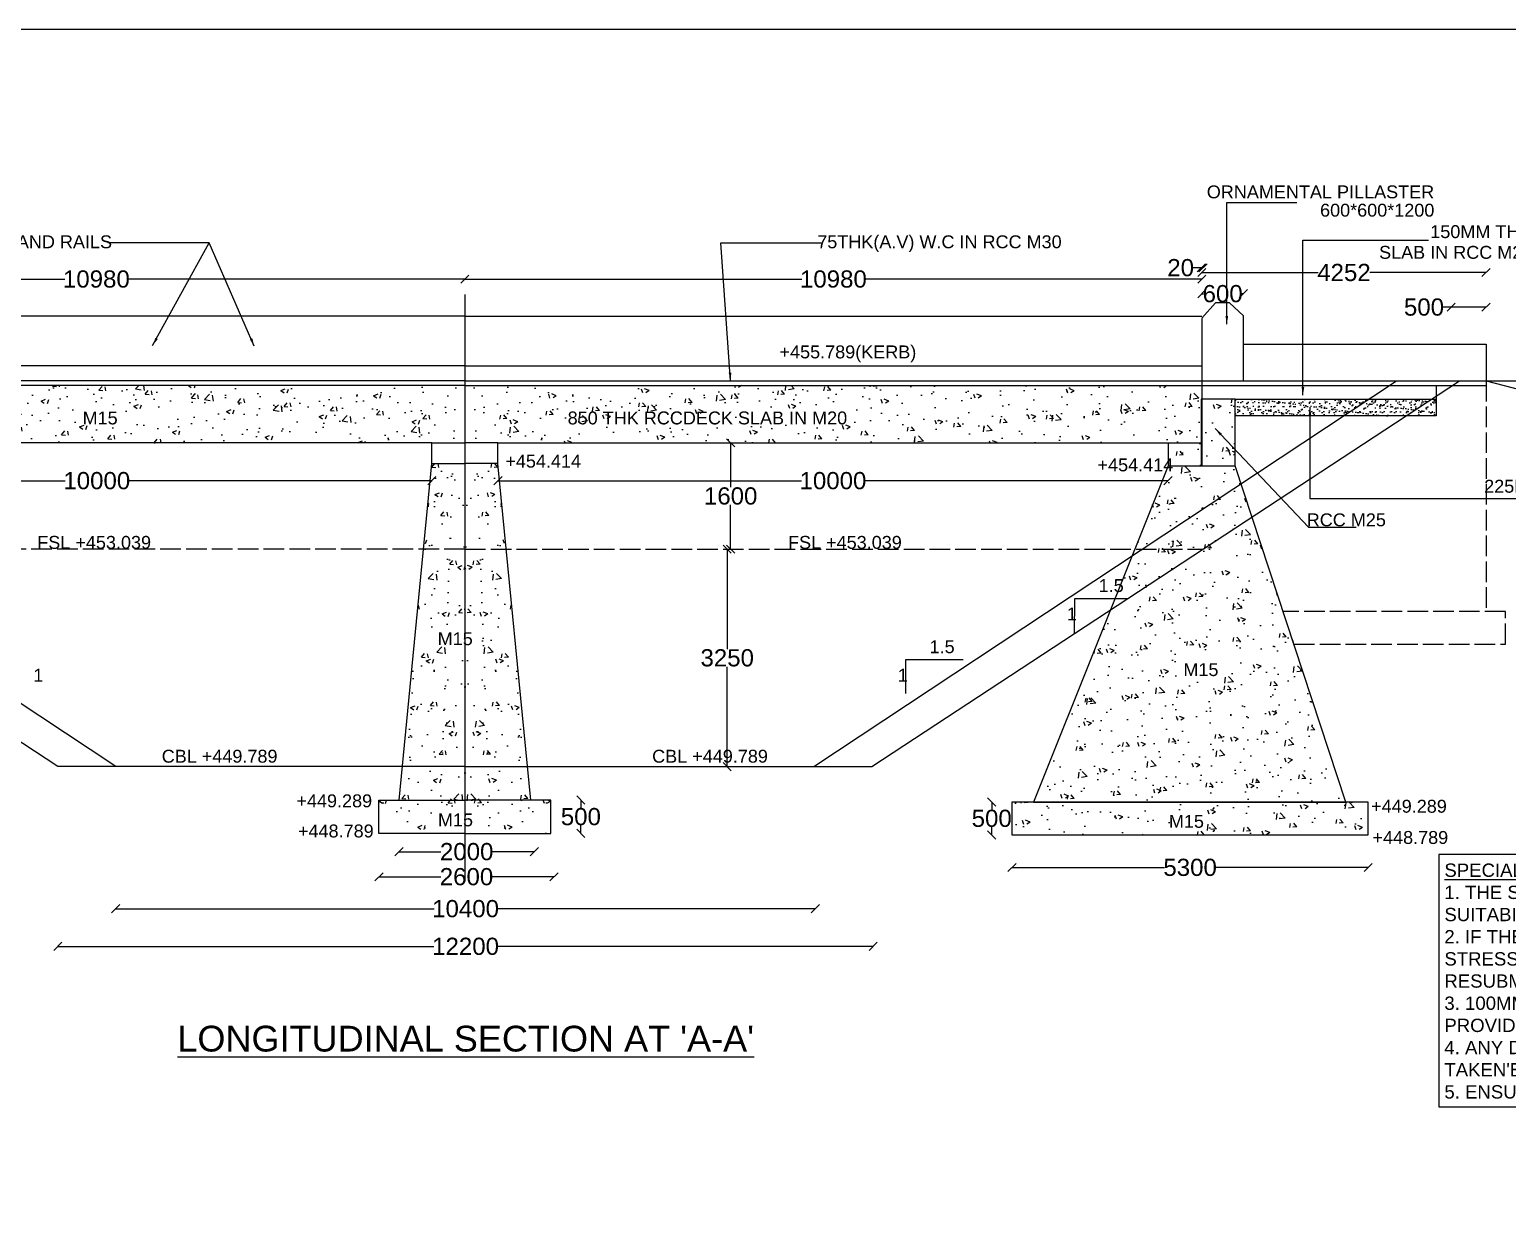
# Model space of a CAD drawing. Header units: millimetres. Extents: x 5124 to 3515835, y 2311 to 45956080.
# Drawn here: x 3480441 to 3497617, y 45942408 to 45956080 of the extents above; entities that cross this region are included whole.
import ezdxf

# ---------------------------------------------------------------- set-up
doc = ezdxf.new("R2010")
doc.units = ezdxf.units.MM
doc.header["$MEASUREMENT"] = 0
doc.linetypes.add('ACAD_ISO02W100', pattern=[15, 12, -3])
for name, color, linetype in [('DIMENSION', 7, 'Continuous'), ('DRAWING', 7, 'Continuous'), ('TEXT', 7, 'Continuous')]:
    doc.layers.add(name, color=color, linetype=linetype)
doc.styles.get("Standard").update_dxf_attribs({"font": 'arial.ttf', "height": 200})
doc.dimstyles.get("Standard").update_dxf_attribs({"dimtxt": 200, "dimasz": 110, "dimexe": 0.18, "dimexo": 0.0625, "dimgap": 0.09, "dimtad": 0, "dimtih": 1, "dimtoh": 1, "dimdec": 0, "dimzin": 0, "dimdsep": 46, "dimtxsty": 'Standard', "dimblk": 'OBLIQUE', "dimcen": 0.09, "dimse1": 1, "dimse2": 1, "dimadec": 0, "dimazin": 0, "dimtfac": 1, "dimtdec": 0, "dimtofl": 0, "dimtmove": 0, "dimatfit": 3, "dimfxl": 1, "dimtolj": 1, "dimtzin": 0, "dimarcsym": 0})
pattern_1 = [(50, (0, 0), (537.945137, -47.0641012), [56.25, -618.75]), (355, (0, 0), (-104.0635, 564.1441), [45, -495]), (100.4514, (44.83, -3.9), (433.882036, 517.0796565), [47.8051425, -525.856584]), (46.1842, (0, 150), (800.430786, -124.139261), [84.375, -928.125]), (96.6356, (66.7, 139.66), (700.997029, 730.588403), [71.707716, -788.78475]), (351.1842, (0, 150), (700.996459, 730.58895), [67.5, -742.5]), (21, (75, 112.5), (447.680289, -301.964168), [56.25, -618.75]), (326, (75, 112.5), (182.486499, 543.862534), [45, -495]), (71.4514, (112.3, 87.34), (630.1669714, 241.8978725), [47.8051425, -525.856584]), (37.5, (0, 0), (9.1198915, 249.6703904), [0, -489, 0, -502.5, 0, -496.875]), (7.5, (0, 0), (197.3021531, 295.8087839), [0, -286.5, 0, -477.75, 0, -189.375]), (327.5, (-167.25, 0), (400.3668271, -16.9161538), [0, -187.5, 0, -585, 0, -776.25]), (317.5, (-242.25, 0), (437.389627, 75.0787367), [0, -243.75, 0, -388.5, 0, -551.25])]
pattern_2 = [(130, (6971000, 0), (-537.945137, -47.0641012), [56.25, -618.75]), (185, (6971000, 0), (104.0635, 564.1441), [45, -495]), (79.5486, (6970955.17, -3.9), (-433.882036, 517.0796565), [47.8051425, -525.856584]), (133.8158, (6971000, 150), (-800.430786, -124.139261), [84.375, -928.125]), (83.3644, (6970933.3, 139.66), (-700.997029, 730.588403), [71.707716, -788.78475]), (188.8158, (6971000, 150), (-700.996459, 730.58895), [67.5, -742.5]), (159, (6970925, 112.5), (-447.680289, -301.964168), [56.25, -618.75]), (214, (6970925, 112.5), (-182.486499, 543.862534), [45, -495]), (108.5486, (6970887.7, 87.34), (-630.1669714, 241.8978725), [47.8051425, -525.856584]), (142.5, (6971000, 0), (-9.1198915, 249.6703904), [0, -489, 0, -502.5, 0, -496.875]), (172.5, (6971000, 0), (-197.3021531, 295.8087839), [0, -286.5, 0, -477.75, 0, -189.375]), (212.5, (6971167.25, 0), (-400.3668271, -16.9161538), [0, -187.5, 0, -585, 0, -776.25]), (222.5, (6971242.25, 0), (-437.389627, 75.0787367), [0, -243.75, 0, -388.5, 0, -551.25])]

# ---------------------------------------------------------------- blocks, each defined once
blk = doc.blocks.new('_Oblique')
at = {"color": 0, "linetype": 'ByBlock', "lineweight": -2}
blk.add_line((-0.5, -0.5), (0.5, 0.5), dxfattribs=at)
blk = doc.blocks.new('*D34')
at = {"layer": 'Defpoints', "color": 0, "transparency": 16777216}
for p in [(3485500, 45953178), (3476934, 45953008), (3485500, 45952857)]:
    blk.add_point(p, dxfattribs=at)
at = {"layer": 'DIMENSION', "color": 0, "lineweight": -2, "transparency": 16777216}
for p, q in [((3476934, 45953178), (3480850, 45953178)), ((3485500, 45953178), (3481583, 45953178))]:
    blk.add_line(p, q, dxfattribs=at)
at = {"layer": 'DIMENSION', "color": 0, "lineweight": -2, "transparency": 16777216, "xscale": 95, "yscale": 95, "zscale": 95, "rotation": 180}
blk.add_blockref('_Oblique', (3476934, 45953178), dxfattribs=at)
at = {"layer": 'DIMENSION', "color": 0, "lineweight": -2, "transparency": 16777216, "xscale": 95, "yscale": 95, "zscale": 95}
blk.add_blockref('_Oblique', (3485500, 45953178), dxfattribs=at)
at = {"layer": 'DIMENSION', "color": 0, "transparency": 16777216, "insert": (3481217, 45953178), "char_height": 200, "attachment_point": 5}
blk.add_mtext('\\A1;10980', dxfattribs=at)
blk = doc.blocks.new('*D35')
at = {"layer": 'Defpoints', "color": 0, "transparency": 16777216}
for p in [(3477328, 45951009), (3485116, 45951009), (3485116, 45950834)]:
    blk.add_point(p, dxfattribs=at)
at = {"layer": 'DIMENSION', "color": 0, "lineweight": -2, "transparency": 16777216}
for p, q in [((3477328, 45950834), (3480855, 45950834)), ((3485116, 45950834), (3481589, 45950834))]:
    blk.add_line(p, q, dxfattribs=at)
at = {"layer": 'DIMENSION', "color": 0, "lineweight": -2, "transparency": 16777216, "xscale": 95, "yscale": 95, "zscale": 95, "rotation": 180}
blk.add_blockref('_Oblique', (3477328, 45950834), dxfattribs=at)
at = {"layer": 'DIMENSION', "color": 0, "lineweight": -2, "transparency": 16777216, "xscale": 95, "yscale": 95, "zscale": 95}
blk.add_blockref('_Oblique', (3485116, 45950834), dxfattribs=at)
at = {"layer": 'DIMENSION', "color": 0, "transparency": 16777216, "insert": (3481222, 45950834), "char_height": 200, "attachment_point": 5}
blk.add_mtext('\\A1;10000', dxfattribs=at)
blk = doc.blocks.new('*D38')
at = {"layer": 'Defpoints', "color": 0, "transparency": 16777216}
for p in [(3484735, 45947121.5), (3486307, 45947140.5), (3486307, 45946521)]:
    blk.add_point(p, dxfattribs=at)
at = {"layer": 'DIMENSION', "color": 0, "lineweight": -2, "transparency": 16777216}
for p, q in [((3484735, 45946521), (3485220.91, 45946521)), ((3486307, 45946521), (3485821.09, 45946521))]:
    blk.add_line(p, q, dxfattribs=at)
at = {"layer": 'DIMENSION', "color": 0, "lineweight": -2, "transparency": 16777216, "xscale": 95, "yscale": 95, "zscale": 95, "rotation": 180}
blk.add_blockref('_Oblique', (3484735, 45946521), dxfattribs=at)
at = {"layer": 'DIMENSION', "color": 0, "lineweight": -2, "transparency": 16777216, "xscale": 95, "yscale": 95, "zscale": 95}
blk.add_blockref('_Oblique', (3486307, 45946521), dxfattribs=at)
at = {"layer": 'DIMENSION', "color": 0, "transparency": 16777216, "insert": (3485521, 45946521), "char_height": 200, "attachment_point": 5}
blk.add_mtext('\\A1;2000', dxfattribs=at)
blk = doc.blocks.new('*D39')
at = {"layer": 'Defpoints', "color": 0, "transparency": 16777216}
for p in [(3484501.5, 45946734), (3486536, 45946758), (3486536, 45946229.5)]:
    blk.add_point(p, dxfattribs=at)
at = {"layer": 'DIMENSION', "color": 0, "lineweight": -2, "transparency": 16777216}
for p, q in [((3484501.5, 45946229.5), (3485218.66, 45946229.5)), ((3486536, 45946229.5), (3485818.84, 45946229.5))]:
    blk.add_line(p, q, dxfattribs=at)
at = {"layer": 'DIMENSION', "color": 0, "lineweight": -2, "transparency": 16777216, "xscale": 95, "yscale": 95, "zscale": 95, "rotation": 180}
blk.add_blockref('_Oblique', (3484501.5, 45946229.5), dxfattribs=at)
at = {"layer": 'DIMENSION', "color": 0, "lineweight": -2, "transparency": 16777216, "xscale": 95, "yscale": 95, "zscale": 95}
blk.add_blockref('_Oblique', (3486536, 45946229.5), dxfattribs=at)
at = {"layer": 'DIMENSION', "color": 0, "transparency": 16777216, "insert": (3485518.75, 45946229.5), "char_height": 200, "attachment_point": 5}
blk.add_mtext('\\A1;2600', dxfattribs=at)
blk = doc.blocks.new('*D40')
at = {"layer": 'Defpoints', "color": 0, "transparency": 16777216}
for p in [(3481442, 45947510), (3489574, 45947561), (3489574, 45945858)]:
    blk.add_point(p, dxfattribs=at)
at = {"layer": 'DIMENSION', "color": 0, "lineweight": -2, "transparency": 16777216}
for p, q in [((3481442, 45945858), (3485142, 45945858)), ((3489574, 45945858), (3485875, 45945858))]:
    blk.add_line(p, q, dxfattribs=at)
at = {"layer": 'DIMENSION', "color": 0, "lineweight": -2, "transparency": 16777216, "xscale": 95, "yscale": 95, "zscale": 95, "rotation": 180}
blk.add_blockref('_Oblique', (3481442, 45945858), dxfattribs=at)
at = {"layer": 'DIMENSION', "color": 0, "lineweight": -2, "transparency": 16777216, "xscale": 95, "yscale": 95, "zscale": 95}
blk.add_blockref('_Oblique', (3489574, 45945858), dxfattribs=at)
at = {"layer": 'DIMENSION', "color": 0, "transparency": 16777216, "insert": (3485508, 45945858), "char_height": 200, "attachment_point": 5}
blk.add_mtext('\\A1;10400', dxfattribs=at)
blk = doc.blocks.new('*D41')
at = {"layer": 'Defpoints', "color": 0, "transparency": 16777216}
for p in [(3480770, 45947510), (3490246, 45947520), (3490246, 45945420)]:
    blk.add_point(p, dxfattribs=at)
at = {"layer": 'DIMENSION', "color": 0, "lineweight": -2, "transparency": 16777216}
for p, q in [((3480770, 45945420), (3485141, 45945420)), ((3490246, 45945420), (3485875, 45945420))]:
    blk.add_line(p, q, dxfattribs=at)
at = {"layer": 'DIMENSION', "color": 0, "lineweight": -2, "transparency": 16777216, "xscale": 95, "yscale": 95, "zscale": 95, "rotation": 180}
blk.add_blockref('_Oblique', (3480770, 45945420), dxfattribs=at)
at = {"layer": 'DIMENSION', "color": 0, "lineweight": -2, "transparency": 16777216, "xscale": 95, "yscale": 95, "zscale": 95}
blk.add_blockref('_Oblique', (3490246, 45945420), dxfattribs=at)
at = {"layer": 'DIMENSION', "color": 0, "transparency": 16777216, "insert": (3485508, 45945420), "char_height": 200, "attachment_point": 5}
blk.add_mtext('\\A1;12200', dxfattribs=at)
blk = doc.blocks.new('*D43')
at = {"layer": 'Defpoints', "color": 0, "transparency": 16777216}
for p in [(3496963, 45952852), (3496963, 45952423), (3497368, 45952423)]:
    blk.add_point(p, dxfattribs=at)
at = {"layer": 'DIMENSION', "color": 0, "lineweight": -2, "transparency": 16777216}
for p, q in [((3496963, 45952852), (3496868, 45952852)), ((3497368, 45952852), (3496963, 45952852))]:
    blk.add_line(p, q, dxfattribs=at)
at = {"layer": 'DIMENSION', "color": 0, "lineweight": -2, "transparency": 16777216, "xscale": 95, "yscale": 95, "zscale": 95, "rotation": 180}
blk.add_blockref('_Oblique', (3496963, 45952852), dxfattribs=at)
at = {"layer": 'DIMENSION', "color": 0, "lineweight": -2, "transparency": 16777216, "xscale": 95, "yscale": 95, "zscale": 95}
blk.add_blockref('_Oblique', (3497368, 45952852), dxfattribs=at)
at = {"layer": 'DIMENSION', "color": 0, "transparency": 16777216, "insert": (3496647, 45952852), "char_height": 200, "attachment_point": 5}
blk.add_mtext('\\A1;500', dxfattribs=at)
blk = doc.blocks.new('*D44')
at = {"layer": 'Defpoints', "color": 0, "transparency": 16777216}
for p in [(3494066, 45953254), (3497368, 45952852), (3494066, 45952724)]:
    blk.add_point(p, dxfattribs=at)
at = {"layer": 'DIMENSION', "color": 0, "lineweight": -2, "transparency": 16777216}
for p, q in [((3494066, 45953254), (3495416, 45953254)), ((3497368, 45953254), (3496019, 45953254))]:
    blk.add_line(p, q, dxfattribs=at)
at = {"layer": 'DIMENSION', "color": 0, "lineweight": -2, "transparency": 16777216, "xscale": 95, "yscale": 95, "zscale": 95, "rotation": 180}
blk.add_blockref('_Oblique', (3494066, 45953254), dxfattribs=at)
at = {"layer": 'DIMENSION', "color": 0, "lineweight": -2, "transparency": 16777216, "xscale": 95, "yscale": 95, "zscale": 95}
blk.add_blockref('_Oblique', (3497368, 45953254), dxfattribs=at)
at = {"layer": 'DIMENSION', "color": 0, "transparency": 16777216, "insert": (3495717, 45953254), "char_height": 200, "attachment_point": 5}
blk.add_mtext('\\A1;4252', dxfattribs=at)
blk = doc.blocks.new('*D45')
at = {"layer": 'Defpoints', "color": 0, "transparency": 16777216}
for p in [(3494066, 45953008), (3494066, 45952724), (3494548, 45952752)]:
    blk.add_point(p, dxfattribs=at)
at = {"layer": 'DIMENSION', "color": 0, "lineweight": -2, "transparency": 16777216}
for p, q in [((3494066, 45953008), (3494086, 45953008)), ((3494548, 45953008), (3494528, 45953008))]:
    blk.add_line(p, q, dxfattribs=at)
at = {"layer": 'DIMENSION', "color": 0, "lineweight": -2, "transparency": 16777216, "xscale": 95, "yscale": 95, "zscale": 95, "rotation": 180}
blk.add_blockref('_Oblique', (3494066, 45953008), dxfattribs=at)
at = {"layer": 'DIMENSION', "color": 0, "lineweight": -2, "transparency": 16777216, "xscale": 95, "yscale": 95, "zscale": 95}
blk.add_blockref('_Oblique', (3494548, 45953008), dxfattribs=at)
at = {"layer": 'DIMENSION', "color": 0, "transparency": 16777216, "insert": (3494307, 45953008), "char_height": 200, "attachment_point": 5}
blk.add_mtext('\\A1;600', dxfattribs=at)
blk = doc.blocks.new('*D42')
at = {"layer": 'Defpoints', "color": 0, "transparency": 16777216}
for p in [(3494059, 45953310), (3494059, 45952648), (3494078, 45952648)]:
    blk.add_point(p, dxfattribs=at)
at = {"layer": 'DIMENSION', "color": 0, "lineweight": -2, "transparency": 16777216}
for p, q in [((3494059, 45953310), (3493964, 45953310)), ((3494078, 45953310), (3494059, 45953310))]:
    blk.add_line(p, q, dxfattribs=at)
at = {"layer": 'DIMENSION', "color": 0, "lineweight": -2, "transparency": 16777216, "xscale": 95, "yscale": 95, "zscale": 95, "rotation": 180}
blk.add_blockref('_Oblique', (3494059, 45953310), dxfattribs=at)
at = {"layer": 'DIMENSION', "color": 0, "lineweight": -2, "transparency": 16777216, "xscale": 95, "yscale": 95, "zscale": 95}
blk.add_blockref('_Oblique', (3494078, 45953310), dxfattribs=at)
at = {"layer": 'DIMENSION', "color": 0, "transparency": 16777216, "insert": (3493819, 45953310), "char_height": 200, "attachment_point": 5}
blk.add_mtext('\\A1;20', dxfattribs=at)
blk = doc.blocks.new('*D46')
at = {"layer": 'Defpoints', "color": 0, "transparency": 16777216}
for p in [(3485500, 45953178), (3494066, 45953008), (3485500, 45952857)]:
    blk.add_point(p, dxfattribs=at)
at = {"layer": 'DIMENSION', "color": 0, "lineweight": -2, "transparency": 16777216}
for p, q in [((3485500, 45953178), (3489417, 45953178)), ((3494066, 45953178), (3490150, 45953178))]:
    blk.add_line(p, q, dxfattribs=at)
at = {"layer": 'DIMENSION', "color": 0, "lineweight": -2, "transparency": 16777216, "xscale": 95, "yscale": 95, "zscale": 95, "rotation": 180}
blk.add_blockref('_Oblique', (3485500, 45953178), dxfattribs=at)
at = {"layer": 'DIMENSION', "color": 0, "lineweight": -2, "transparency": 16777216, "xscale": 95, "yscale": 95, "zscale": 95}
blk.add_blockref('_Oblique', (3494066, 45953178), dxfattribs=at)
at = {"layer": 'DIMENSION', "color": 0, "transparency": 16777216, "insert": (3489783, 45953178), "char_height": 200, "attachment_point": 5}
blk.add_mtext('\\A1;10980', dxfattribs=at)
blk = doc.blocks.new('*D47')
at = {"layer": 'Defpoints', "color": 0, "transparency": 16777216}
for p in [(3485884, 45951009), (3493672, 45951009), (3485884, 45950834)]:
    blk.add_point(p, dxfattribs=at)
at = {"layer": 'DIMENSION', "color": 0, "lineweight": -2, "transparency": 16777216}
for p, q in [((3485884, 45950834), (3489411, 45950834)), ((3493672, 45950834), (3490145, 45950834))]:
    blk.add_line(p, q, dxfattribs=at)
at = {"layer": 'DIMENSION', "color": 0, "lineweight": -2, "transparency": 16777216, "xscale": 95, "yscale": 95, "zscale": 95, "rotation": 180}
blk.add_blockref('_Oblique', (3485884, 45950834), dxfattribs=at)
at = {"layer": 'DIMENSION', "color": 0, "lineweight": -2, "transparency": 16777216, "xscale": 95, "yscale": 95, "zscale": 95}
blk.add_blockref('_Oblique', (3493672, 45950834), dxfattribs=at)
at = {"layer": 'DIMENSION', "color": 0, "transparency": 16777216, "insert": (3489778, 45950834), "char_height": 200, "attachment_point": 5}
blk.add_mtext('\\A1;10000', dxfattribs=at)
blk = doc.blocks.new('*D48')
at = {"layer": 'Defpoints', "color": 0, "transparency": 16777216}
for p in [(3491858, 45947098), (3491623, 45946716), (3491858, 45946716)]:
    blk.add_point(p, dxfattribs=at)
at = {"layer": 'DIMENSION', "color": 0, "lineweight": -2, "transparency": 16777216}
for p, q in [((3491623, 45947098), (3491623, 45947010)), ((3491623, 45946716), (3491623, 45946805))]:
    blk.add_line(p, q, dxfattribs=at)
at = {"layer": 'DIMENSION', "color": 0, "lineweight": -2, "transparency": 16777216, "xscale": 95, "yscale": 95, "zscale": 95}
for p, rotation in [((3491623, 45947098), 90), ((3491623, 45946716), 270)]:
    blk.add_blockref('_Oblique', p, dxfattribs=dict(at, rotation=rotation))
at = {"layer": 'DIMENSION', "color": 0, "transparency": 16777216, "insert": (3491623, 45946908), "char_height": 200, "attachment_point": 5}
blk.add_mtext('\\A1;500', dxfattribs=at)
blk = doc.blocks.new('*D49')
at = {"layer": 'Defpoints', "color": 0, "transparency": 16777216}
for p in [(3491858, 45946716), (3495999, 45946716), (3491858, 45946338)]:
    blk.add_point(p, dxfattribs=at)
at = {"layer": 'DIMENSION', "color": 0, "lineweight": -2, "transparency": 16777216}
for p, q in [((3491858, 45946338), (3493630, 45946338)), ((3495999, 45946338), (3494227, 45946338))]:
    blk.add_line(p, q, dxfattribs=at)
at = {"layer": 'DIMENSION', "color": 0, "lineweight": -2, "transparency": 16777216, "xscale": 95, "yscale": 95, "zscale": 95, "rotation": 180}
blk.add_blockref('_Oblique', (3491858, 45946338), dxfattribs=at)
at = {"layer": 'DIMENSION', "color": 0, "lineweight": -2, "transparency": 16777216, "xscale": 95, "yscale": 95, "zscale": 95}
blk.add_blockref('_Oblique', (3495999, 45946338), dxfattribs=at)
at = {"layer": 'DIMENSION', "color": 0, "transparency": 16777216, "insert": (3493929, 45946338), "char_height": 200, "attachment_point": 5}
blk.add_mtext('\\A1;5300', dxfattribs=at)
blk = doc.blocks.new('*D50')
at = {"layer": 'Defpoints', "color": 0, "transparency": 16777216}
for p in [(3488589, 45951274), (3488589, 45951274), (3488589, 45950038)]:
    blk.add_point(p, dxfattribs=at)
at = {"layer": 'DIMENSION', "color": 0, "lineweight": -2, "transparency": 16777216}
for p, q in [((3488589, 45951274), (3488589, 45950758)), ((3488589, 45950038), (3488589, 45950554))]:
    blk.add_line(p, q, dxfattribs=at)
at = {"layer": 'DIMENSION', "color": 0, "lineweight": -2, "transparency": 16777216, "xscale": 95, "yscale": 95, "zscale": 95}
for p, rotation in [((3488589, 45951274), 90), ((3488589, 45950038), 270)]:
    blk.add_blockref('_Oblique', p, dxfattribs=dict(at, rotation=rotation))
at = {"layer": 'DIMENSION', "color": 0, "transparency": 16777216, "insert": (3488589, 45950656), "char_height": 200, "attachment_point": 5}
blk.add_mtext('\\A1;1600', dxfattribs=at)
blk = doc.blocks.new('*D51')
at = {"layer": 'Defpoints', "color": 0, "transparency": 16777216}
for p in [(3488589, 45950038), (3488549, 45947510), (3488589, 45947510)]:
    blk.add_point(p, dxfattribs=at)
at = {"layer": 'DIMENSION', "color": 0, "lineweight": -2, "transparency": 16777216}
for p, q in [((3488549, 45950038), (3488549, 45948876)), ((3488549, 45947510), (3488549, 45948672))]:
    blk.add_line(p, q, dxfattribs=at)
at = {"layer": 'DIMENSION', "color": 0, "lineweight": -2, "transparency": 16777216, "xscale": 95, "yscale": 95, "zscale": 95}
for p, rotation in [((3488549, 45950038), 90), ((3488549, 45947510), 270)]:
    blk.add_blockref('_Oblique', p, dxfattribs=dict(at, rotation=rotation))
at = {"layer": 'DIMENSION', "color": 0, "transparency": 16777216, "insert": (3488549, 45948774), "char_height": 200, "attachment_point": 5}
blk.add_mtext('\\A1;3250', dxfattribs=at)
blk = doc.blocks.new('*D52')
at = {"layer": 'Defpoints', "color": 0, "transparency": 16777216}
for p in [(3486498, 45947122), (3486848, 45947122), (3486498, 45946734)]:
    blk.add_point(p, dxfattribs=at)
at = {"layer": 'DIMENSION', "color": 0, "lineweight": -2, "transparency": 16777216}
for p, q in [((3486848, 45947122), (3486848, 45947030)), ((3486848, 45946734), (3486848, 45946826))]:
    blk.add_line(p, q, dxfattribs=at)
at = {"layer": 'DIMENSION', "color": 0, "lineweight": -2, "transparency": 16777216, "xscale": 95, "yscale": 95, "zscale": 95}
for p, rotation in [((3486848, 45947122), 90), ((3486848, 45946734), 270)]:
    blk.add_blockref('_Oblique', p, dxfattribs=dict(at, rotation=rotation))
at = {"layer": 'DIMENSION', "color": 0, "transparency": 16777216, "insert": (3486848, 45946928), "char_height": 200, "attachment_point": 5}
blk.add_mtext('\\A1;500', dxfattribs=at)

msp = doc.modelspace()

# ---------------------------------------------------------------- hatches: boundary and pattern name
at = {"layer": 'DRAWING'}
h = msp.add_hatch(dxfattribs=at)
h.set_pattern_fill('AR-CONC', color=256, scale=75, style=0)
h.set_pattern_definition(pattern_1)
h.paths.add_polyline_path([(3485500, 45951940), (3476933.5, 45951940), (3476933.5, 45951781), (3476942.5, 45951781), (3476942.5, 45951274), (3485116.5, 45951274), (3485500, 45951274)])
h.paths.add_polyline_path([(3477327.5, 45951274), (3476942.5, 45951274), (3476942.5, 45951009), (3477327.5, 45951009)])
h.paths.add_polyline_path([(3476933.5, 45951781), (3476546.5, 45951781), (3476546.5, 45951009), (3476933.5, 45951009)])
h.paths.add_polyline_path([(3477327.5, 45951009), (3476546.5, 45951009), (3476477.8, 45950800), (3477626.1, 45950039), (3477715.1, 45950039)])
h.paths.add_polyline_path([(3476477.8, 45950800), (3476350.9, 45950413.6), (3476920.7, 45950039.2), (3477626.1, 45950039)])
h.paths.add_polyline_path([(3477747.1, 45949958.8), (3477626.1, 45950039), (3476920.7, 45950039.2), (3477800.6, 45949461), (3477946, 45949461)], flags=17)
h.paths.add_polyline_path([(3477997.8, 45949331.5), (3476350.9, 45950413.6), (3475261.5, 45947098.5), (3478890, 45947098.5)])
h.paths.add_polyline_path([(3477000.3, 45948653, -1), (3476726.4, 45948653, -1)], flags=16)
h.paths.add_polyline_path([(3479141.5, 45947098.5), (3475001, 45947098.5), (3475001, 45946716.5), (3479141.5, 45946716.5)])
h.paths.add_polyline_path([(3476894.9, 45946889, -1), (3477168.8, 45946889, -1.000001)], flags=16)
h.paths.add_polyline_path([(3476704.3, 45948750.4), (3477163, 45948750.4), (3477163, 45948522.2), (3476704.3, 45948522.2)], flags=24)
h.paths.add_polyline_path([(3476872.8, 45946986.4), (3477331.5, 45946986.4), (3477331.5, 45946758.2), (3476872.8, 45946758.2)], flags=24)
h = msp.add_hatch(dxfattribs=at)
h.set_pattern_fill('AR-CONC', color=256, scale=75, style=0)
h.set_pattern_definition(pattern_2)
h.paths.add_polyline_path([(3485500, 45951940), (3494066.5, 45951940), (3494066.5, 45951781), (3494057.5, 45951781), (3494057.5, 45951274), (3485883.5, 45951274), (3485500, 45951274)])
h.paths.add_polyline_path([(3493672.5, 45951274), (3494057.5, 45951274), (3494057.5, 45951009), (3493672.5, 45951009)])
h.paths.add_polyline_path([(3494066.5, 45951781), (3494453.5, 45951781), (3494453.5, 45951009), (3494066.5, 45951009)])
h.paths.add_polyline_path([(3493672.5, 45951009), (3494453.5, 45951009), (3494522.2, 45950800), (3493373.9, 45950039), (3493284.9, 45950039)])
h.paths.add_polyline_path([(3494522.2, 45950800), (3494649.1, 45950413.6), (3494079.3, 45950039.2), (3493373.9, 45950039)])
h.paths.add_polyline_path([(3493252.9, 45949958.8), (3493373.9, 45950039), (3494079.3, 45950039.2), (3493199.4, 45949461), (3493054, 45949461)], flags=17)
h.paths.add_polyline_path([(3493002.2, 45949331.5), (3494649.1, 45950413.6), (3495738.5, 45947098.5), (3492110, 45947098.5)])
h.paths.add_polyline_path([(3493999.7, 45948653, 1), (3494273.6, 45948653, 1)], flags=16)
h.paths.add_polyline_path([(3491858.5, 45947098.5), (3495999, 45947098.5), (3495999, 45946716.5), (3491858.5, 45946716.5)])
h.paths.add_polyline_path([(3494105.1, 45946889, 1), (3493831.2, 45946889, 1.000001)], flags=16)
h.paths.add_polyline_path([(3494295.7, 45948750.4), (3493837, 45948750.4), (3493837, 45948522.2), (3494295.7, 45948522.2)], flags=24)
h.paths.add_polyline_path([(3494127.2, 45946986.4), (3493668.5, 45946986.4), (3493668.5, 45946758.2), (3494127.2, 45946758.2)], flags=24)
h = msp.add_hatch(dxfattribs=at)
h.set_pattern_fill('AR-SAND', color=256, scale=45, style=0)
h.set_pattern_definition([(142.5, (6971000, 0), (2.83470111, 86.70706961), [0, -68.4, 0, -76.5, 0, -73.125]), (172.5, (6971000, 0), (-79.63995174, 126.99657294), [0, -36.9, 0, -61.65, 0, -23.625]), (212.5, (6971055.35, 0), (-140.13638378, 0.25465741), [0, -22.5, 0, -81, 0, -105.75]), (222.5, (6971055.35, 0), (-135.2756972, 39.49540042), [0, -11.25, 0, -53.1, 0, -60.75])])
h.paths.add_polyline_path([(3496438, 45951589), (3496730.2, 45951781), (3496002.6, 45951781), (3495712.9, 45951589)])
h.paths.add_polyline_path([(3495712.9, 45951589), (3496002.6, 45951781), (3494453.5, 45951781), (3494453.5, 45951589)])
h.paths.add_polyline_path([(3496438, 45951589), (3496787, 45951589), (3496787, 45951781), (3496730.2, 45951781)])
h = msp.add_hatch(dxfattribs=at)
h.set_pattern_fill('AR-CONC', color=256, scale=75, style=0)
h.set_pattern_definition(pattern_1)
h.paths.add_polyline_path([(3485500, 45950037.5), (3485019.3, 45950037.6), (3484772.9, 45947510), (3485500, 45947510)])
h.paths.add_polyline_path([(3485500, 45951034), (3485116.5, 45951034), (3485019.3, 45950037.6), (3485500, 45950037.5)])
h.paths.add_polyline_path([(3485500, 45947510), (3484772.9, 45947510), (3484735, 45947121.5), (3485500, 45947121.5)])
h.paths.add_polyline_path([(3485500, 45947121.5), (3484501.5, 45947121.5), (3484501.5, 45946734), (3485500, 45946734)])
h.paths.add_polyline_path([(3485146.3, 45949109.9), (3485605, 45949109.9), (3485605, 45948881.7), (3485146.3, 45948881.7)], flags=9)
h.paths.add_polyline_path([(3485149.3, 45947003.4), (3485608, 45947003.4), (3485608, 45946775.2), (3485149.3, 45946775.2)], flags=9)
h = msp.add_hatch(dxfattribs=at)
h.set_pattern_fill('AR-CONC', color=256, scale=75, style=0)
h.set_pattern_definition(pattern_2)
h.paths.add_polyline_path([(3485980.7, 45950037.6), (3485500, 45950037.5), (3485500, 45947510), (3486227.1, 45947510)])
h.paths.add_polyline_path([(3485883.5, 45951034), (3485500, 45951034), (3485500, 45950037.5), (3485980.7, 45950037.6)])
h.paths.add_polyline_path([(3486265, 45947121.5), (3486227.1, 45947510), (3485500, 45947510), (3485500, 45947121.5)])
h.paths.add_polyline_path([(3486498.5, 45946734), (3486498.5, 45947121.5), (3485500, 45947121.5), (3485500, 45946734)])
h.paths.add_polyline_path([(3485395, 45949109.9), (3485853.7, 45949109.9), (3485853.7, 45948881.7), (3485395, 45948881.7)], flags=9)
h.paths.add_polyline_path([(3485392, 45947003.4), (3485850.7, 45947003.4), (3485850.7, 45946775.2), (3485392, 45946775.2)], flags=9)

# ---------------------------------------------------------------- linework, layer by layer
at = {"layer": 'DIMENSION'}
msp.add_lwpolyline([(3505997, 45946489), (3496818.5, 45946489), (3496818.5, 45943554), (3505997, 45943554)], close=True, dxfattribs=at)
at = {"layer": 'DRAWING'}
for points in [[(3515835, 45956079.5), (3463907.5, 45956079.5), (3463907.5, 45926392), (3515835, 45926392)], [(3495999, 45947098.5), (3491858.5, 45947098.5), (3491858.5, 45946716.5), (3495999, 45946716.5)]]:
    msp.add_lwpolyline(points, close=True, dxfattribs=at)
at = {"layer": 'DRAWING', "const_width": 15}
for points in [[(3485500, 45953000.5), (3485500, 45946172.5)], [(3494066.5, 45951009), (3494066.5, 45952724)]]:
    msp.add_lwpolyline(points, dxfattribs=at)
at = {"layer": 'DRAWING'}
for points in [[(3494548, 45951996.5), (3494548, 45952752.5), (3494388.5, 45952901.5), (3494222.5, 45952901.5), (3494066.5, 45952724)], [(3485500, 45952748), (3476933.5, 45952748)], [(3485500, 45952748), (3494066.5, 45952748)], [(3494548, 45952423), (3497368, 45952423), (3497368, 45951996.5)], [(3485500, 45952169), (3476933.5, 45952169)], [(3485500, 45952169), (3494066.5, 45952169)], [(3485500, 45951996.5), (3473632, 45951996.5)], [(3485500, 45951940), (3473632, 45951940)], [(3485500, 45947510), (3480770, 45947510), (3473941.8, 45951996.5)], [(3481442.5, 45947510), (3474672.2, 45951996.5)], [(3485500, 45947510), (3490230, 45947510), (3497058.2, 45951996.5)], [(3485500, 45951996.5), (3497368, 45951996.5)], [(3485500, 45951940), (3497368, 45951940)], [(3489557.5, 45947510), (3496327.8, 45951996.5)], [(3496787, 45951940), (3496787, 45951589), (3494453.5, 45951589)], [(3497368, 45951996.5), (3500888, 45951996.5)], [(3497368, 45951996.5), (3502789.5, 45950587.5), (3505126.5, 45950587.5)], [(3493670.5, 45951009), (3494453.5, 45951009), (3494453.5, 45951781), (3494057.5, 45951781), (3494057.5, 45951274)], [(3494453.5, 45951781), (3496787, 45951781)], [(3485116.5, 45951274), (3476942.5, 45951274), (3476942.5, 45951009)], [(3485116.5, 45951034), (3485116.5, 45951274), (3485500, 45951274)], [(3485883.5, 45951034), (3485883.5, 45951274), (3485500, 45951274)], [(3485883.5, 45951274), (3494057.5, 45951274), (3494057.5, 45951009)], [(3493672.5, 45951274), (3493672.5, 45951009), (3492110, 45947098.5), (3495738.5, 45947098.5), (3494453.5, 45951009)], [(3484735, 45947121.5), (3485116.5, 45951034), (3485500, 45951034)], [(3486265, 45947121.5), (3485883.5, 45951034), (3485500, 45951034)], [(3493199.4, 45949461), (3492584.5, 45949461), (3492581.5, 45949055.1)], [(3491292.5, 45948750), (3490619.5, 45948750), (3490619.5, 45948362)], [(3485500, 45946734), (3484501.5, 45946734), (3484501.5, 45947121.5), (3485500, 45947121.5)], [(3485500, 45946734), (3486498.5, 45946734), (3486498.5, 45947121.5), (3485500, 45947121.5)]]:
    msp.add_lwpolyline(points, dxfattribs=at)
at = {"layer": 'DRAWING', "linetype": 'ACAD_ISO02W100', "ltscale": 20}
for points in [[(3497368, 45951996.5), (3497368, 45949313.5)], [(3485500, 45950037.5), (3476920.7, 45950039.2)], [(3485500, 45950037.5), (3494079.3, 45950039.2)], [(3495135, 45948935), (3497594, 45948935), (3497594, 45949313.5), (3495010.6, 45949313.5)]]:
    msp.add_lwpolyline(points, dxfattribs=at)

# ---------------------------------------------------------------- texts
at = {"layer": 'DRAWING', "insert": (3496884, 45946383.5), "char_height": 154.61, "width": 9200.722, "attachment_point": 1}
msp.add_mtext("{\\LSPECIAL CONDITIONS: } \\P1. THE SE/AVRHNSSC-III/MPL HAS TO ENSURE SBC, HPs, TPs, LE1 -TAALOCATION, SUITABILITY OF STRUCTURE BEFORE EXECUTION AS PER TENDER AGREGMENT\\P2. IF THERE IS ANY CHANGE IN ABOVE PARTICULARS LIKE HPs,SUITABILITY OF STRESS ON SOIL, THE DESIGNS & DRAWINGS HAVE TO BE REVISED BY THE FIRM AND RESUBMIT THE SAME TO THE ENC/TGP/SKHT FOR APPROVAL.  \\P3. 100MM THICK LINING IN CC Ml GRADE ON EITHER SIDE OF STRUCTURE SHALL BE PROVIDED FOR A LENGTH AS PER AGREEMENT. \\P4. ANY DU/IATION IN DESIGN & DRAWINGS W.R.T AGREEMENT CONDITIONS SHALL BE TAKEN'EFORE EXECUTION. \\P5. ENSURE THE SUITABILITY OF SBC FOUNDATION STRA1 BEFORE EXECUTION.  ", dxfattribs=at)
at = {"layer": 'TEXT'}
for s, height, p in [('ORNAMENTAL PILLASTER', 150, (3494122.8, 45954117.2)), ('600*600*1200', 150, (3495439.3, 45953904.4)), ('PARAPET TYPE HAND RAILS', 150, (3478499.9, 45953536.9)), ('75THK(A.V) W.C IN RCC M30', 150, (3489595.4, 45953536.9)), ('150MM THICK APPROACH', 150, (3496720, 45953655.1)), ('SLAB IN RCC M25 3.5M LENGTH', 150, (3496125, 45953414.2)), ('+455.789(KERB)', 150, (3489156.8, 45952256.7)), (' +454.414', 150, (3485912.1, 45950986.7)), (' +454.414', 150, (3492794.5, 45950943.2)), ('225MM THICK WELL CONSOLIDATED', 150, (3497346.6, 45950694.8)), ('RCC M25', 150, (3495284.5, 45950304.1)), (' FSL +453.039', 150, (3480472.1, 45950042.3)), (' FSL +453.039', 150, (3489197.6, 45950042.3)), ('1.5', 150, (3492866, 45949540.1)), (' 1', 150, (3492437.8, 45949209.1)), ('1.5', 150, (3490901, 45948829.1)), (' 1', 150, (3480426.3, 45948498.1)), (' 1', 150, (3490472.8, 45948498.1)), ('CBL +449.789', 150, (3481976.6, 45947556.2)), ('CBL +449.789', 150, (3487676.4, 45947556.2)), (' +449.289', 150, (3483483.9, 45947037.4)), ('+449.289', 150, (3496032.8, 45946974.5)), (' +448.789', 150, (3483502.2, 45946687.1)), ('+448.789', 150, (3496048.6, 45946611.6)), ("%%ULONGITUDINAL SECTION AT 'A-A'", 300, (3482158.1, 45944198))]:
    msp.add_text(s, height=height, dxfattribs=at).set_placement(p)
at = {"layer": 'TEXT', "char_height": 150}
for s, insert, width, attachment_point in [('M15', (3481056.8, 45951638.9), 483.458, 1), ('850 THK RCCDECK SLAB IN M20 ', (3489943.2, 45951638.9), 4303.338, 3), ('M15', (3485183.8, 45949072.4), 483.458, 1), ('M15', (3494258.2, 45948712.9), 483.458, 3), ('M15', (3485186.8, 45946965.9), 483.458, 1), ('M15', (3494089.7, 45946948.9), 483.458, 3)]:
    msp.add_mtext(s, dxfattribs=dict(at, insert=insert, width=width, attachment_point=attachment_point))

# ---------------------------------------------------------------- dimensions: what is measured, and where the dimension line sits
at = {"layer": 'DIMENSION'}
for base, p1, p2, text, picture, middle in [((3485500, 45953178), (3476933.5, 45953007.5), (3485500, 45952857), '10980', '*D34', (3481216.8, 45953178)), ((3485116.5, 45950834.5), (3477327.5, 45951009), (3485116.5, 45951009), '10000', '*D35', (3481222, 45950834.5)), ((3490246, 45945419.5), (3480770, 45947510), (3490246, 45947520), '12200', '*D41', (3485508, 45945419.5)), ((3489574, 45945857.5), (3481442.5, 45947510), (3489574, 45947561), '10400', '*D40', (3485508.2, 45945857.5)), ((3486307, 45946521), (3484735, 45947121.5), (3486307, 45947140.5), '2000', '*D38', (3485521, 45946521)), ((3486536, 45946229.5), (3484501.5, 45946734), (3486536, 45946758), '2600', '*D39', (3485518.8, 45946229.5))]:
    dim = msp.add_linear_dim(base=base, p1=p1, p2=p2, text=text, dimstyle='Standard', override={"dimasz": 95, "dimarcsym": 1}, dxfattribs=at)
    dim.commit()
    dim.dimension.update_dxf_attribs({"geometry": picture, "text_midpoint": middle})
for base, p1, p2, angle, text, picture, middle in [((3485500, 45953178), (3494066.5, 45953007.5), (3485500, 45952857), 180, '10980', '*D46', (3489783.2, 45953178)), ((3494059, 45953310.5), (3494078, 45952648), (3494059, 45952647.5), 180, '20', '*D42', (3493819.3, 45953310.5)), ((3494066.5, 45953254), (3497368, 45952852.5), (3494066.5, 45952724), 180, '4252', '*D44', (3495717.2, 45953254)), ((3494066.5, 45953007.5), (3494548, 45952752.5), (3494066.5, 45952724), 180, '600', '*D45', (3494307.2, 45953007.5)), ((3496963, 45952852.5), (3497368, 45952423), (3496963, 45952423), 180, '500', '*D43', (3496647.3, 45952852.5)), ((3488589, 45951274), (3488589, 45950038.1), (3488589, 45951274), 90, '1600', '*D50', (3488589, 45950656)), ((3485883.5, 45950834.5), (3493672.5, 45951009), (3485883.5, 45951009), 180, '10000', '*D47', (3489778, 45950834.5)), ((3488549.5, 45947510), (3488589.2, 45950038.1), (3488589.2, 45947510), 90, '3250', '*D51', (3488549.5, 45948774)), ((3486848.5, 45947121.5), (3486498.5, 45946734), (3486498.5, 45947121.5), 90, '500', '*D52', (3486848.5, 45946927.8)), ((3491623, 45946716.5), (3491858.5, 45947098.5), (3491858.5, 45946716.5), 90, '500', '*D48', (3491623, 45946907.5)), ((3491858.5, 45946337.5), (3495999, 45946716.5), (3491858.5, 45946716.5), 180, '5300', '*D49', (3493928.8, 45946337.5))]:
    dim = msp.add_linear_dim(base=base, p1=p1, p2=p2, angle=angle, text=text, dimstyle='Standard', override={"dimasz": 95, "dimarcsym": 1}, dxfattribs=at)
    dim.commit()
    dim.dimension.update_dxf_attribs({"geometry": picture, "text_midpoint": middle})

# ---------------------------------------------------------------- leaders
at = {"layer": 'DRAWING'}
for points in [[(3494355.5, 45952653.5), (3494355.5, 45954070), (3495170, 45954070)], [(3481871, 45952405), (3482526.5, 45953598), (3481351.5, 45953598)], [(3483052.5, 45952398.5), (3482526.5, 45953598)], [(3488588.5, 45951996.5), (3488473.5, 45953598), (3489648.5, 45953598)], [(3495240, 45951827), (3495240, 45953630.5), (3496700, 45953630.5)], [(3495321.5, 45951690.5), (3495321.5, 45950628.5), (3498012, 45950628.5)], [(3494222, 45951439.5), (3495306, 45950292.5), (3495859.5, 45950292.5)]]:
    msp.add_leader(points, dimstyle='Standard', override={"dimasz": 95, "dimgap": 0.09, "dimtad": 0, "dimarcsym": 1}, dxfattribs=at)

doc.saveas('drawing.dxf')
